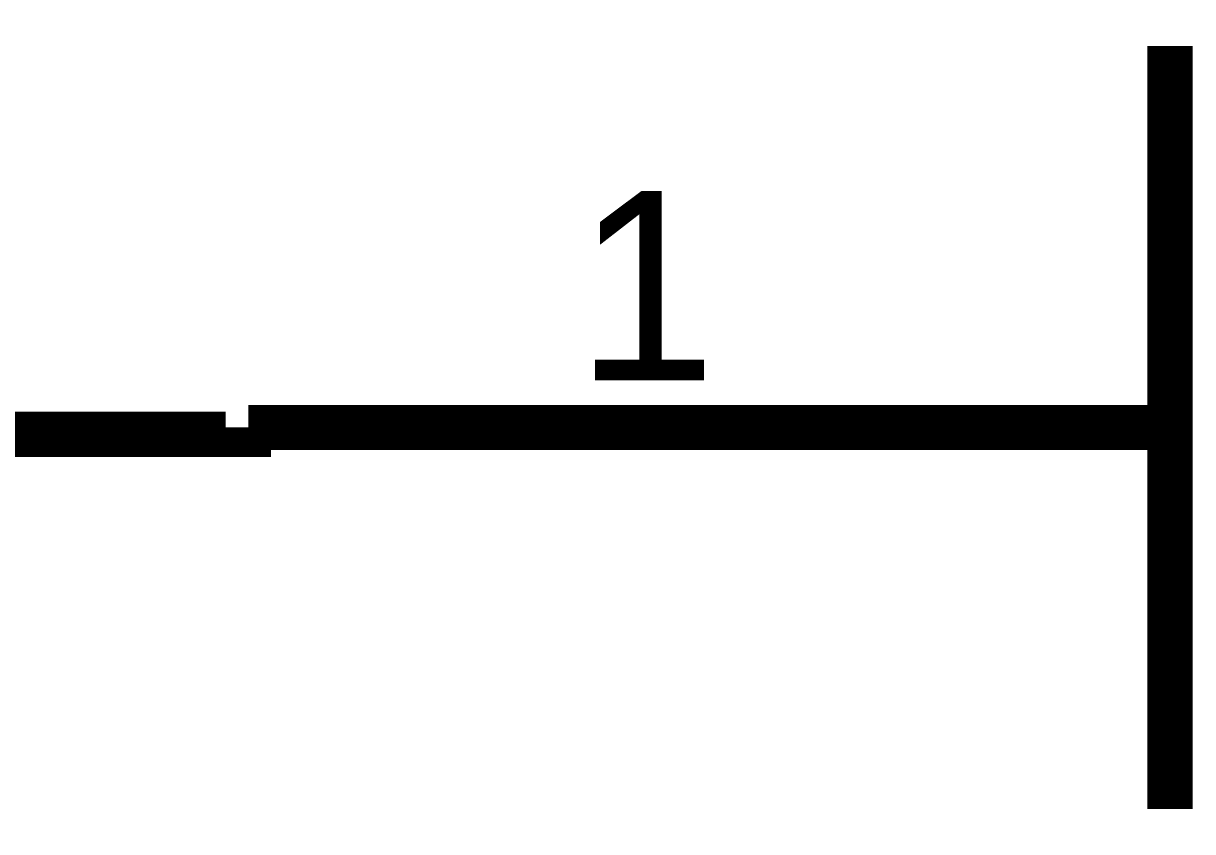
# Model space of a CAD drawing. Header units: millimetres. Extents: x 0 to 800, y 0 to 567.
# Drawn here: x 373 to 380.76, y 357.36 to 362.72 of the extents above; entities that cross this region are included whole.
import ezdxf

# ---------------------------------------------------------------- set-up
doc = ezdxf.new("R2010")
doc.units = ezdxf.units.MM
doc.layers.add('Sheet', color=255, linetype='Continuous')

msp = doc.modelspace()

# ---------------------------------------------------------------- linework, layer by layer
at = {"layer": 'Sheet', "const_width": 0.2997}
for points in [[(380.6075, 357.5067), (380.6075, 362.5688)], [(368.8255, 358.2235), (368.8255, 359.993), (374.4925, 359.993), (374.4925, 360.0378)], [(379.5771, 360.0378), (374.4925, 360.0378)], [(380.6075, 360.0378), (379.3307, 360.0378)], [(380.6075, 360.0378), (379.5771, 360.0378)]]:
    msp.add_lwpolyline(points, dxfattribs=at)

# ---------------------------------------------------------------- texts
at = {"layer": 'Sheet'}
msp.add_text('1', height=1.2543, dxfattribs=at).set_placement((376.6652, 360.3514))

doc.saveas('drawing.dxf')
